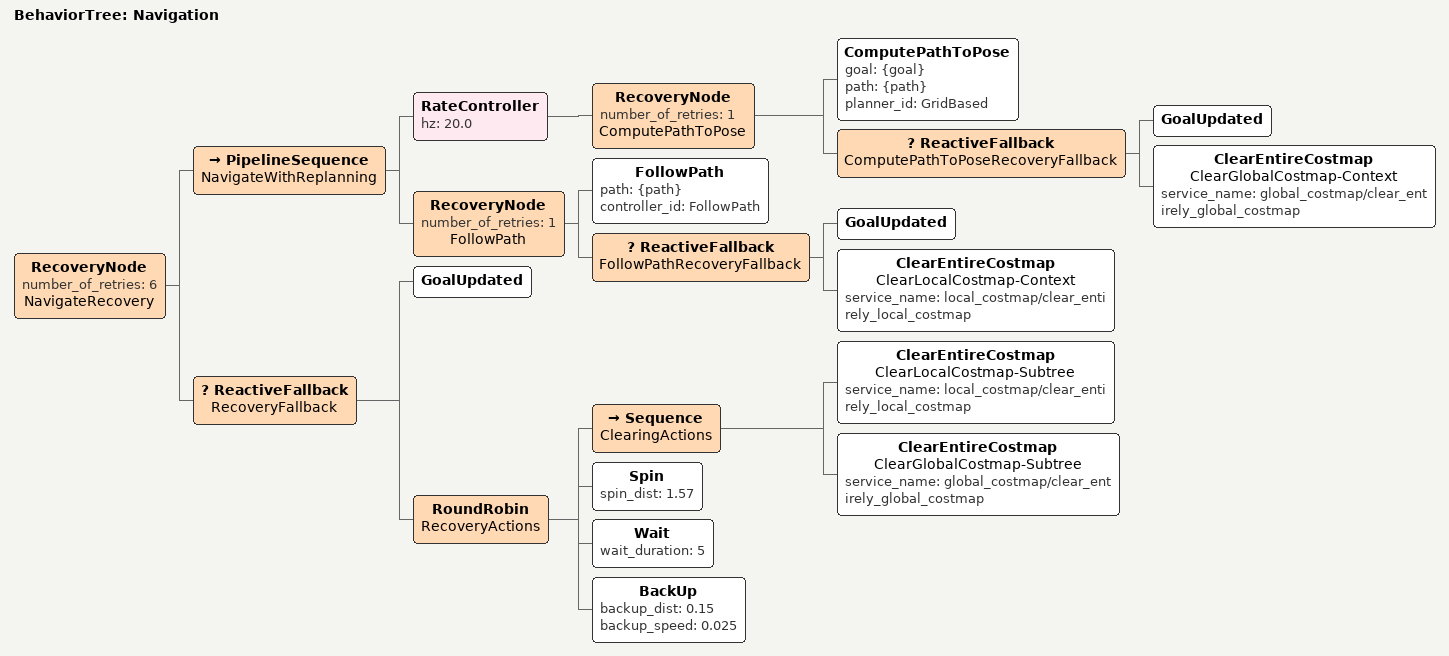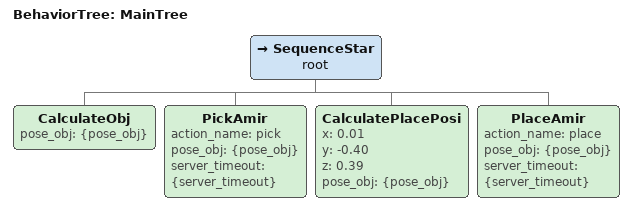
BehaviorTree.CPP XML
<root main_tree_to_execute="MainTree">

  <BehaviorTree ID="Navigation">
      <RecoveryNode number_of_retries="6" name="NavigateRecovery">
      <PipelineSequence name="NavigateWithReplanning">
        <RateController hz="20.0">
          <RecoveryNode number_of_retries="1" name="ComputePathToPose">
            <ComputePathToPose goal="{goal}" path="{path}" planner_id="GridBased"/>
            <ReactiveFallback name="ComputePathToPoseRecoveryFallback">
              <GoalUpdated/>
              <ClearEntireCostmap name="ClearGlobalCostmap-Context" service_name="global_costmap/clear_entirely_global_costmap"/>
            </ReactiveFallback>
          </RecoveryNode>
        </RateController>
        <RecoveryNode number_of_retries="1" name="FollowPath">
          <FollowPath path="{path}" controller_id="FollowPath"/>
          <ReactiveFallback name="FollowPathRecoveryFallback">
            <GoalUpdated/>
            <ClearEntireCostmap name="ClearLocalCostmap-Context" service_name="local_costmap/clear_entirely_local_costmap"/>
          </ReactiveFallback>
        </RecoveryNode>
      </PipelineSequence>
      <ReactiveFallback name="RecoveryFallback">
        <GoalUpdated/>
        <RoundRobin name="RecoveryActions">
          <Sequence name="ClearingActions">
            <ClearEntireCostmap name="ClearLocalCostmap-Subtree" service_name="local_costmap/clear_entirely_local_costmap"/>
            <ClearEntireCostmap name="ClearGlobalCostmap-Subtree" service_name="global_costmap/clear_entirely_global_costmap"/>
          </Sequence>
          <Spin spin_dist="1.57"/>
          <Wait wait_duration="5"/>
          <BackUp backup_dist="0.15" backup_speed="0.025"/>
        </RoundRobin>
      </ReactiveFallback>
    </RecoveryNode>
  </BehaviorTree>

 <BehaviorTree ID="MainTree">
    <SequenceStar name="root">
      <CalculateObj  pose_obj="{pose_obj}"/>
      <PickAmir action_name="pick" pose_obj="{pose_obj}" server_timeout="{server_timeout}"/>
      <CalculatePlacePosi x = "0.01" y = "-0.40" z = "0.39" pose_obj="{pose_obj}"/>
      <PlaceAmir action_name="place" pose_obj="{pose_obj}" server_timeout="{server_timeout}"/>
    </SequenceStar>
  </BehaviorTree>

</root>
